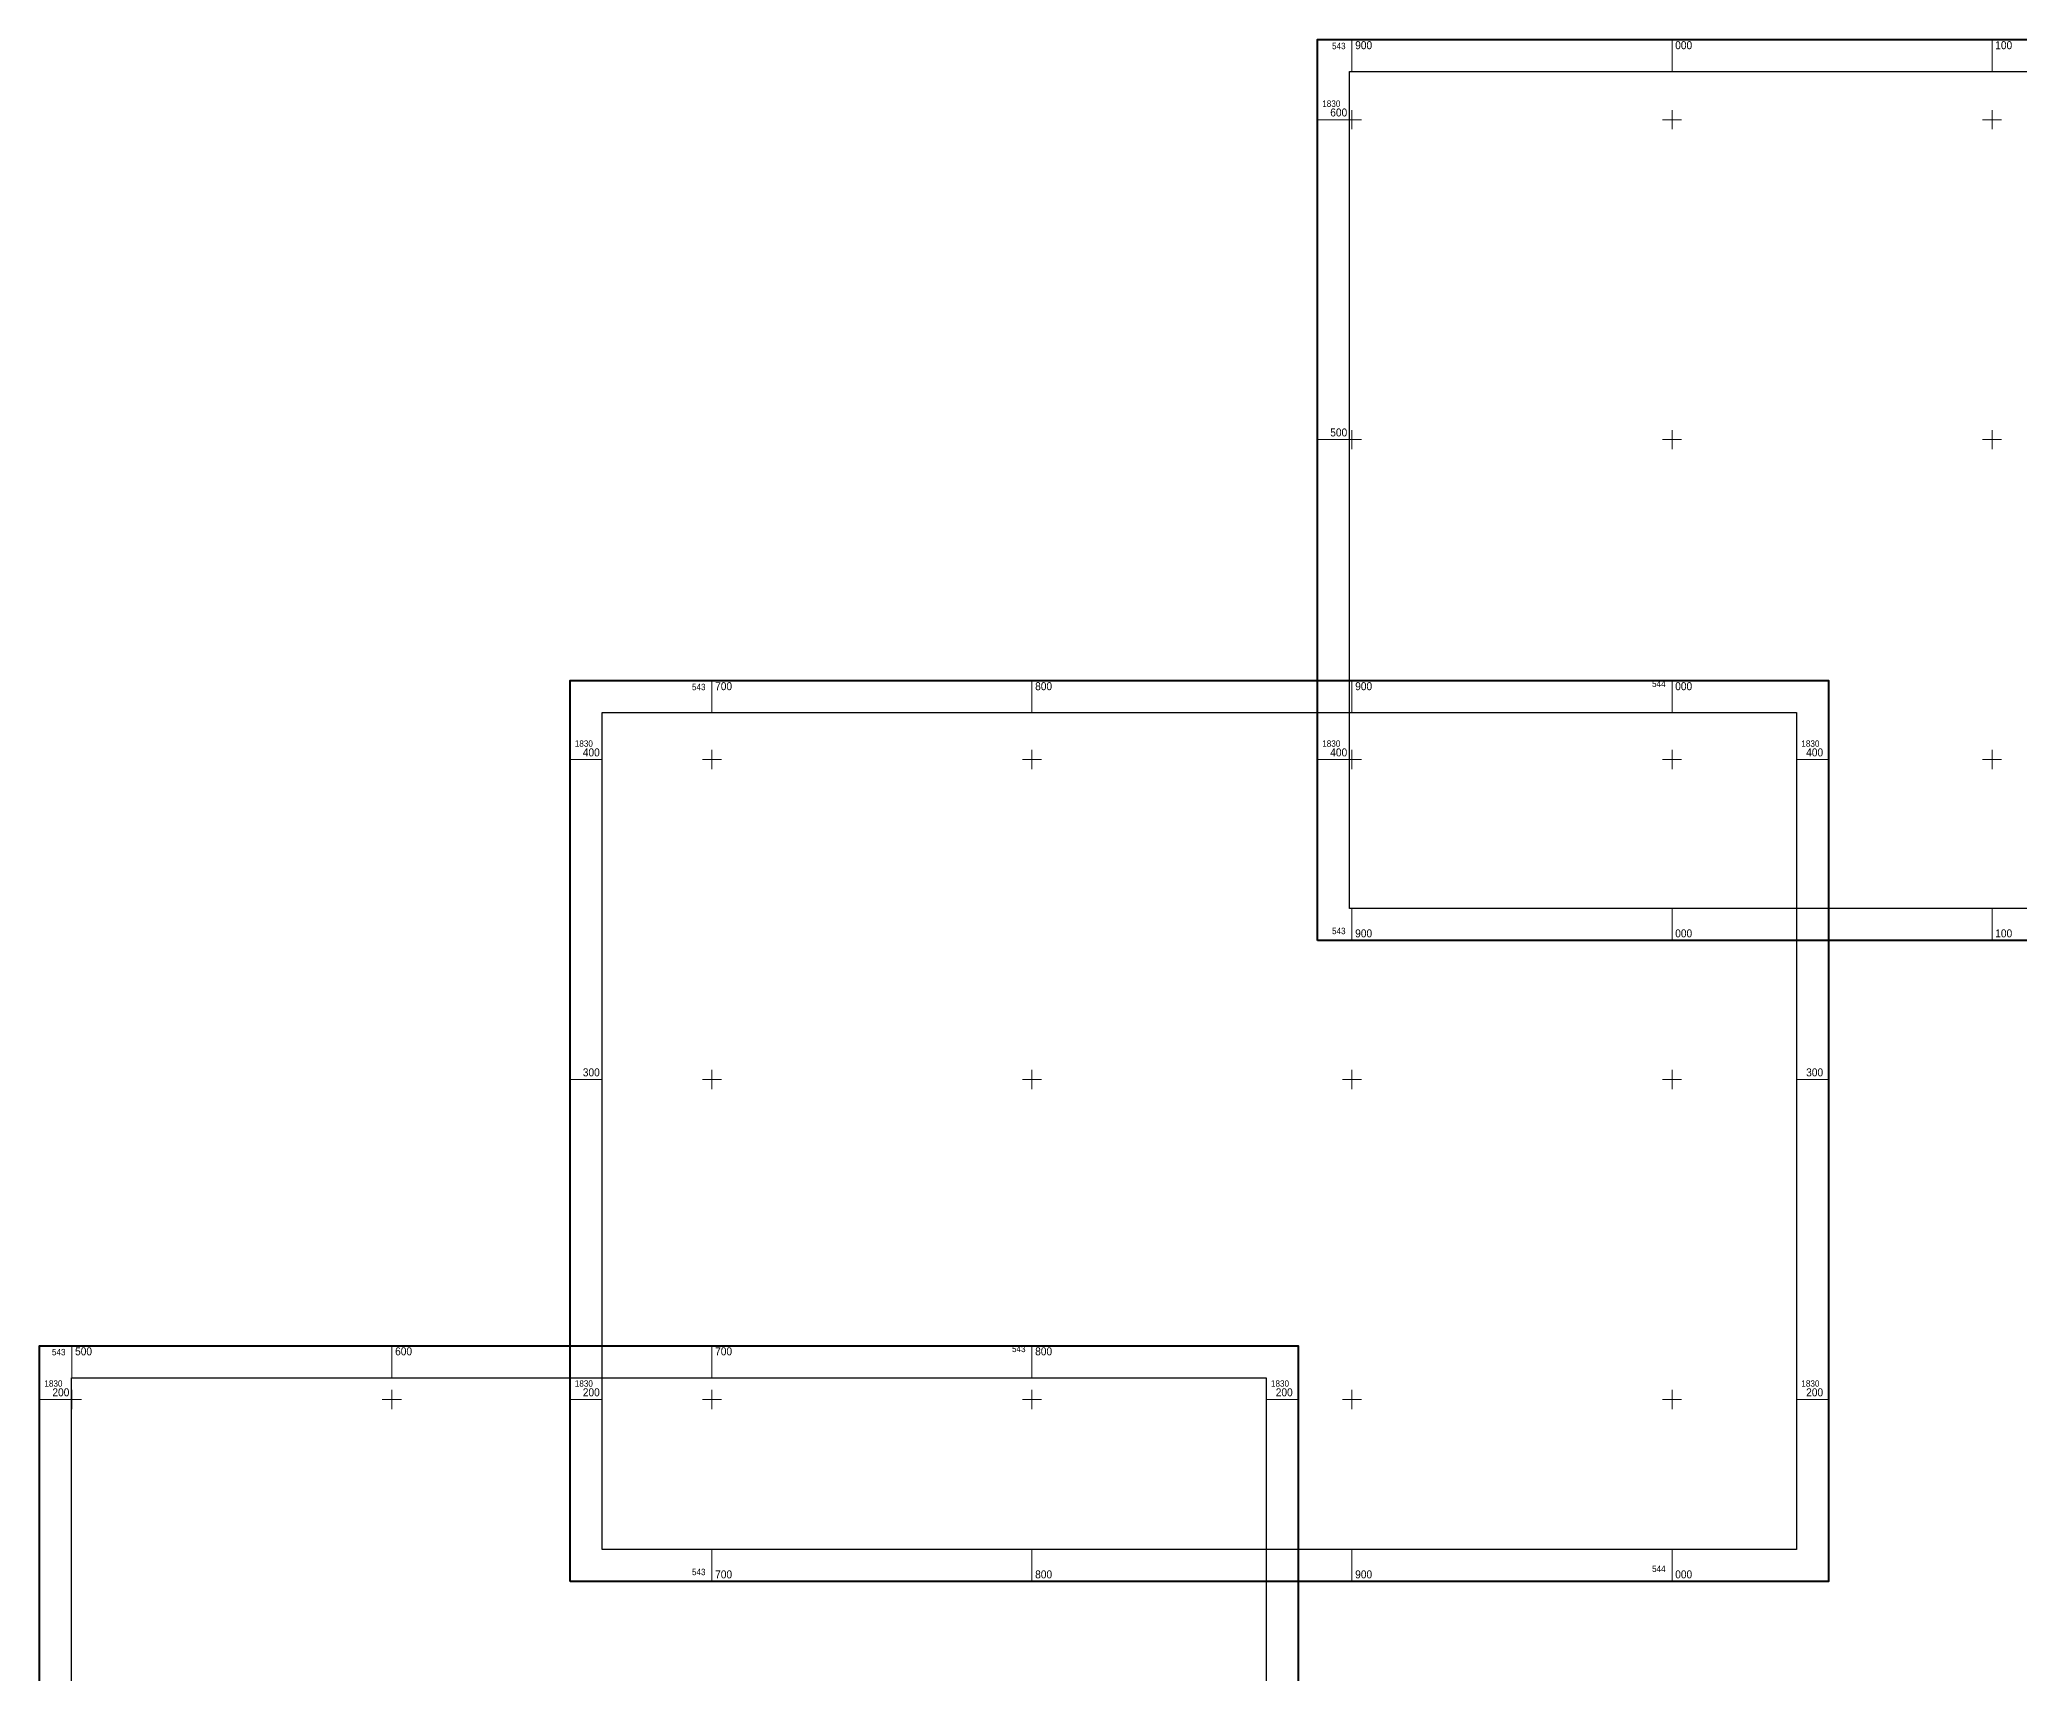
# Model space of a CAD drawing. Header units: metres. Extents: x 542869 to 545424, y 1823472 to 1835781.
# Drawn here: x 543490 to 544109, y 1830114 to 1830625 of the extents above; entities that cross this region are included whole.
import ezdxf
from ezdxf.enums import TextEntityAlignment as Align

# ---------------------------------------------------------------- set-up
doc = ezdxf.new("R2010")
doc.units = ezdxf.units.M
for name, color, linetype, lineweight in [('34', 7, 'Continuous', 13), ('35', 7, 'Continuous', 13), ('36', 7, 'Continuous', 13)]:
    doc.layers.add(name, color=color, linetype=linetype, lineweight=lineweight)

msp = doc.modelspace()

# ---------------------------------------------------------------- linework, layer by layer
at = {"layer": '34'}
for p, q in [((543900, 1830615.03), (543900, 1830625.03)), ((544000, 1830615.03), (544000, 1830625.03)), ((544100, 1830615.03), (544100, 1830625.03)), ((543900, 1830597), (543900, 1830603)), ((544000, 1830597), (544000, 1830603)), ((544100, 1830597), (544100, 1830603)), ((543889.21, 1830600), (543899.21, 1830600)), ((543897, 1830600), (543903, 1830600)), ((543997, 1830600), (544003, 1830600)), ((544097, 1830600), (544103, 1830600)), ((543900, 1830497), (543900, 1830503)), ((544000, 1830497), (544000, 1830503)), ((544100, 1830497), (544100, 1830503)), ((543889.21, 1830500), (543899.21, 1830500)), ((543897, 1830500), (543903, 1830500)), ((543997, 1830500), (544003, 1830500)), ((544097, 1830500), (544103, 1830500)), ((543900, 1830397), (543900, 1830403)), ((544000, 1830397), (544000, 1830403)), ((544100, 1830397), (544100, 1830403)), ((543889.21, 1830400), (543899.21, 1830400)), ((543897, 1830400), (543903, 1830400)), ((543997, 1830400), (544003, 1830400)), ((544097, 1830400), (544103, 1830400)), ((543900, 1830343.44), (543900, 1830353.44)), ((544000, 1830343.44), (544000, 1830353.44)), ((544100, 1830343.44), (544100, 1830353.44))]:
    msp.add_line(p, q, dxfattribs=at)
at = {"layer": '34', "lineweight": 40}
msp.add_lwpolyline([(543889.21, 1830343.44), (543889.21, 1830625.03), (544282.48, 1830625.03), (544282.48, 1830343.44)], close=True, dxfattribs=at)
at = {"layer": '34', "lineweight": 25}
msp.add_lwpolyline([(543899.21, 1830353.44), (543899.21, 1830615.03), (544272.48, 1830615.03), (544272.48, 1830353.44)], close=True, dxfattribs=at)
at = {"layer": '35'}
for p, q in [((543700, 1830414.69), (543700, 1830424.69)), ((543800, 1830414.69), (543800, 1830424.69)), ((543900, 1830414.69), (543900, 1830424.69)), ((544000, 1830414.69), (544000, 1830424.69)), ((543700, 1830397), (543700, 1830403)), ((543800, 1830397), (543800, 1830403)), ((543900, 1830397), (543900, 1830403)), ((544000, 1830397), (544000, 1830403)), ((543655.65, 1830400), (543665.65, 1830400)), ((543697, 1830400), (543703, 1830400)), ((543797, 1830400), (543803, 1830400)), ((543897, 1830400), (543903, 1830400)), ((543997, 1830400), (544003, 1830400)), ((544038.92, 1830400), (544048.92, 1830400)), ((543655.65, 1830300), (543665.65, 1830300)), ((543697, 1830300), (543703, 1830300)), ((543700, 1830297), (543700, 1830303)), ((543797, 1830300), (543803, 1830300)), ((543800, 1830297), (543800, 1830303)), ((543897, 1830300), (543903, 1830300)), ((543900, 1830297), (543900, 1830303)), ((543997, 1830300), (544003, 1830300)), ((544000, 1830297), (544000, 1830303)), ((544038.92, 1830300), (544048.92, 1830300)), ((543655.65, 1830200), (543665.65, 1830200)), ((543697, 1830200), (543703, 1830200)), ((543700, 1830197), (543700, 1830203)), ((543797, 1830200), (543803, 1830200)), ((543800, 1830197), (543800, 1830203)), ((543897, 1830200), (543903, 1830200)), ((543900, 1830197), (543900, 1830203)), ((543997, 1830200), (544003, 1830200)), ((544000, 1830197), (544000, 1830203)), ((544038.92, 1830200), (544048.92, 1830200)), ((543700, 1830143.1), (543700, 1830153.1)), ((543800, 1830143.1), (543800, 1830153.1)), ((543900, 1830143.1), (543900, 1830153.1)), ((544000, 1830143.1), (544000, 1830153.1))]:
    msp.add_line(p, q, dxfattribs=at)
at = {"layer": '35', "lineweight": 40}
msp.add_lwpolyline([(543655.65, 1830143.1), (543655.65, 1830424.69), (544048.92, 1830424.69), (544048.92, 1830143.1)], close=True, dxfattribs=at)
at = {"layer": '35', "lineweight": 25}
msp.add_lwpolyline([(543665.65, 1830153.1), (543665.65, 1830414.69), (544038.92, 1830414.69), (544038.92, 1830153.1)], close=True, dxfattribs=at)
at = {"layer": '36'}
for p, q in [((543500, 1830206.81), (543500, 1830216.81)), ((543600, 1830206.81), (543600, 1830216.81)), ((543700, 1830206.81), (543700, 1830216.81)), ((543800, 1830206.81), (543800, 1830216.81)), ((543489.91, 1830200), (543499.91, 1830200)), ((543497, 1830200), (543503, 1830200)), ((543500, 1830197), (543500, 1830203)), ((543597, 1830200), (543603, 1830200)), ((543600, 1830197), (543600, 1830203)), ((543697, 1830200), (543703, 1830200)), ((543700, 1830197), (543700, 1830203)), ((543797, 1830200), (543803, 1830200)), ((543800, 1830197), (543800, 1830203)), ((543873.18, 1830200), (543883.18, 1830200))]:
    msp.add_line(p, q, dxfattribs=at)
at = {"layer": '36', "lineweight": 40}
msp.add_lwpolyline([(543489.91, 1829935.22), (543489.91, 1830216.81), (543883.18, 1830216.81), (543883.18, 1829935.22)], close=True, dxfattribs=at)
at = {"layer": '36', "lineweight": 25}
msp.add_lwpolyline([(543499.91, 1829945.22), (543499.91, 1830206.81), (543873.18, 1830206.81), (543873.18, 1829945.22)], close=True, dxfattribs=at)

# ---------------------------------------------------------------- texts
at = {"layer": '34', "width": 0.95}
for p in [(543898, 1830622.03), (543898, 1830345.44)]:
    msp.add_text('543', height=2, dxfattribs=at).set_placement(p, align=Align.RIGHT)
for s, height, p in [('900', 2.5, (543901, 1830622.03)), ('000', 2.5, (544001, 1830622.03)), ('100', 2.5, (544101, 1830622.03)), ('1830', 2, (543890.71, 1830604)), ('600', 2.5, (543893.21, 1830601)), ('500', 2.5, (543893.21, 1830501)), ('1830', 2, (543890.71, 1830404)), ('400', 2.5, (543893.21, 1830401)), ('900', 2.5, (543901, 1830344.44)), ('000', 2.5, (544001, 1830344.44)), ('100', 2.5, (544101, 1830344.44))]:
    msp.add_text(s, height=height, dxfattribs=at).set_placement(p)
at = {"layer": '35', "width": 0.95}
for s, p in [('543', (543698, 1830421.69)), ('544', (543998, 1830422.69)), ('543', (543698, 1830145.1)), ('544', (543998, 1830146.1))]:
    msp.add_text(s, height=2, dxfattribs=at).set_placement(p, align=Align.RIGHT)
for s, height, p in [('700', 2.5, (543701, 1830421.69)), ('800', 2.5, (543801, 1830421.69)), ('900', 2.5, (543901, 1830421.69)), ('000', 2.5, (544001, 1830421.69)), ('1830', 2, (543657.15, 1830404)), ('400', 2.5, (543659.65, 1830401)), ('1830', 2, (544040.42, 1830404)), ('400', 2.5, (544041.92, 1830401)), ('300', 2.5, (543659.65, 1830301)), ('300', 2.5, (544041.92, 1830301)), ('1830', 2, (543657.15, 1830204)), ('1830', 2, (544040.42, 1830204)), ('200', 2.5, (543659.65, 1830201)), ('200', 2.5, (544041.92, 1830201)), ('700', 2.5, (543701, 1830144.1)), ('800', 2.5, (543801, 1830144.1)), ('900', 2.5, (543901, 1830144.1)), ('000', 2.5, (544001, 1830144.1))]:
    msp.add_text(s, height=height, dxfattribs=at).set_placement(p)
at = {"layer": '36', "width": 0.95}
for p in [(543798, 1830214.81), (543498, 1830213.81)]:
    msp.add_text('543', height=2, dxfattribs=at).set_placement(p, align=Align.RIGHT)
for s, height, p in [('500', 2.5, (543501, 1830213.81)), ('600', 2.5, (543601, 1830213.81)), ('700', 2.5, (543701, 1830213.81)), ('800', 2.5, (543801, 1830213.81)), ('1830', 2, (543491.41, 1830204)), ('1830', 2, (543874.68, 1830204)), ('200', 2.5, (543493.91, 1830201)), ('200', 2.5, (543876.18, 1830201))]:
    msp.add_text(s, height=height, dxfattribs=at).set_placement(p)

doc.saveas('drawing.dxf')
